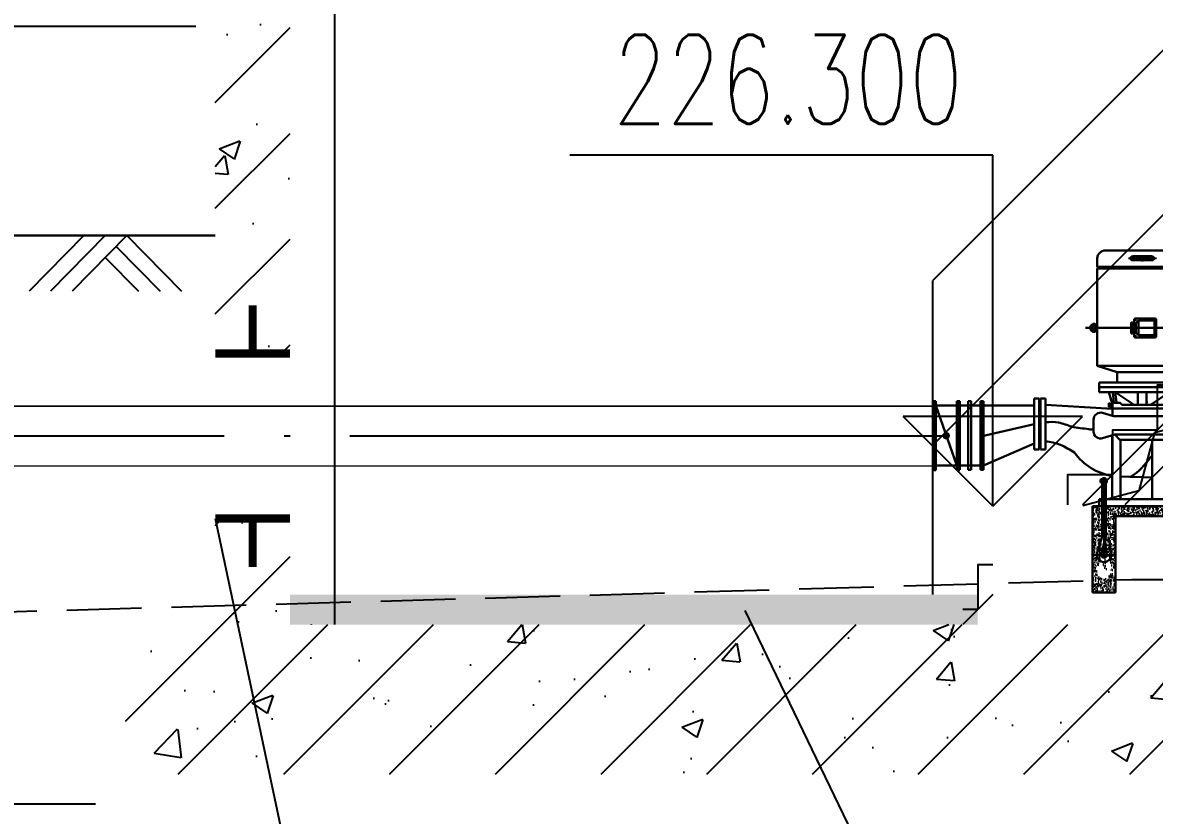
# Model space of a CAD drawing. Header units: millimetres. Extents: x -725 to 2274960, y -506 to 2980382.
# Drawn here: x 2054778 to 2058563, y 2604195 to 2606844 of the extents above; entities that cross this region are included whole.
import ezdxf

# ---------------------------------------------------------------- set-up
doc = ezdxf.new("R2010")
doc.units = ezdxf.units.MM
doc.header["$LTSCALE"] = 1000
for name, pattern in [('CENTER', [50.800000000000004, 31.75, -6.35, 6.35, -6.35]), ('CENTERX2', [4, 2.5, -0.5, 0.5, -0.5]), ('DASH', [0.35, 0.25, -0.1]), ('DOTE', [2.4200000000000004, 2, -0.2, 0.02, -0.2])]:
    doc.linetypes.add(name, pattern=pattern)
for name, color, linetype in [('0N', 7, 'Continuous'), ('4', 1, 'Continuous'), ('4N', 3, 'Continuous'), ('DIM_ELEV', 3, 'Continuous'), ('DIM_LEAD', 3, 'Continuous'), ('DMX', 7, 'Continuous'), ('DOTE', 1, 'DOTE'), ('TEXT_BG', 3, 'Continuous'), ('YHCENTER', 4, 'CENTER'), ('YHJ_剖面_梁板', 4, 'Continuous'), ('YHJ_平面_砖墙', 4, 'Continuous'), ('YHJ_看线', 144, 'Continuous'), ('YHSOLID', 7, 'Continuous'), ('中心线层', 6, 'CENTERX2'), ('附属构件', 6, 'Continuous')]:
    doc.layers.add(name, color=color, linetype=linetype)
doc.layers.add('管', color=1, linetype='Continuous', lineweight=30)
doc.styles.add('_TCH_DIM', font='SIMPLEX', dxfattribs={"bigfont": 'GBCBIG'})

# ---------------------------------------------------------------- blocks, each defined once
blk = doc.blocks.new('HGSDHGADGASDGASFGADG')
at = {"layer": '4', "color": 14}
for p, q in [((592480.7955423361, 10604.91037522475), (594680.795542336, 8404.910375224747)), ((592480.7955423361, 10463.4890189874), (594539.3741860988, 8404.910375224747)), ((594980.7955423357, 8104.910375224979), (595080.795542336, 8004.910375224747))]:
    blk.add_line(p, q, dxfattribs=at)
for points in [[(592480.7955423361, 10604.91037522475), (592630.7955423361, 10604.91037522475), (592630.7955423361, 10454.91037522475)], [(592480.7955423361, 10604.91037522475), (592532.5593513565, 10411.72520996697), (592725.7445166144, 10359.96140094646), (592777.5083256348, 10166.77623568868), (592970.6934908926, 10115.01242666817), (593022.457299913, 9921.827261410333), (593215.6424651709, 9870.063452389848), (593267.4062741913, 9676.878287132102), (593460.5914394491, 9625.114478111616), (593512.3552484696, 9431.929312853841), (593705.5404137274, 9380.165503833356), (593757.3042227479, 9186.980338575522), (593950.4893880057, 9135.216529555037), (594002.2531970262, 8942.03136429732), (594195.4383622839, 8890.267555276834), (594247.2021713045, 8697.08239001903), (594440.3873365622, 8645.318580998544), (594492.1511455828, 8452.133415740711), (594679.1212369081, 8402.034930761321)], [(592630.7955423361, 10454.91037522475), (592780.7955423361, 10454.91037522475), (592780.7955423361, 10304.91037522475)], [(592780.7955423361, 10304.91037522475), (592930.7955423361, 10304.91037522475), (592930.7955423361, 10154.91037522475)], [(592930.7955423361, 10154.91037522475), (593080.7955423361, 10154.91037522475), (593080.7955423361, 10004.91037522475)], [(593080.7955423361, 10004.91037522475), (593230.7955423361, 10004.91037522475), (593230.7955423361, 9854.910375224747)], [(593230.7955423361, 9854.910375224747), (593380.7955423361, 9854.910375224747), (593380.7955423361, 9704.910375224747)], [(593380.7955423361, 9704.910375224747), (593530.7955423361, 9704.910375224747), (593530.7955423361, 9554.910375224747)], [(593530.7955423361, 9554.910375224747), (593680.7955423361, 9554.910375224747), (593680.7955423361, 9404.910375224747)], [(593680.7955423361, 9404.910375224747), (593830.7955423361, 9404.910375224747), (593830.7955423361, 9254.910375224747)], [(593830.7955423361, 9254.910375224747), (593980.7955423361, 9254.910375224747), (593980.7955423361, 9104.910375224747)], [(593980.7955423361, 9104.910375224717), (594130.7955423361, 9104.910375224717), (594130.7955423361, 8954.910375224717)], [(594130.7955423361, 8954.910375224717), (594280.7955423361, 8954.910375224717), (594280.7955423361, 8804.910375224717)], [(594280.7955423361, 8804.910375224717), (594430.7955423361, 8804.910375224717), (594430.7955423361, 8654.910375224717)], [(594430.7955423361, 8654.910375224717), (594580.7955423361, 8654.910375224717), (594580.7955423361, 8504.910375224717)], [(594580.7955423361, 8504.910375224717), (594730.7955423361, 8504.910375224717), (594730.7955423361, 8404.910375224747)], [(594980.7955423357, 8204.910375224717), (595030.7955423361, 8204.910375224717), (595030.7955423361, 8054.910375224717)], [(595030.7955423361, 8054.910375224717), (595080.7955423357, 8054.910375224717)]]:
    blk.add_lwpolyline(points, dxfattribs=at)
blk = doc.blocks.new('M20-300')
at = {"color": 8}
for p, q in [((1063.048232936068, 758.3141022006166), (1063.048844080477, 477.0642410610453)), ((1063.048718968523, 713.6338207694353), (1063.048718968523, 674.1861181146814)), ((1083.054049975413, 758.3145145584713), (1083.054661400849, 477.1049126830767)), ((1062.978031956591, 477.3379660404171), (1086.980704577523, 384.5553928493755)), ((1082.983849204378, 477.3379660404171), (1108.954681016854, 391.8641373807332)), ((1045.46834117308, 459.4068354021292), (1035.710078957316, 385.8801699032192)), ((1045.46834117308, 459.4068354021292), (1068.404256018111, 456.3628421828616)), ((1068.404256018111, 456.3628421828616), (1058.645993802347, 382.8361766839516))]:
    blk.add_line(p, q, dxfattribs=at)
for radius, start, end in [(37.59767119622603, 172.4400377139944, 16.90116421631823), (14.46064276777924, 7.559962286005603, 209.6242468836864), (14.46064276777924, 172.4400377139944, 14.50432231198208)]:
    blk.add_arc((1072.980940580484, 380.9336809218512), radius, start, end, dxfattribs=at)
at = {"layer": '0N', "color": 8}
for p, q in [((1055.727355074428, 774.2800290201558), (1058.05225744698, 775.6223120308132)), ((1055.727355074428, 759.0486807009438), (1055.727355074428, 774.2800290201558)), ((1088.05099773797, 775.6223120308132), (1058.05225744698, 775.6223120308132)), ((1063.052047495497, 779.5817230388056), (1064.405324001971, 780.9349995452794)), ((1063.052047495497, 775.6223120308132), (1063.052047495497, 779.5817230388056)), ((1083.051207689452, 779.5817230388056), (1063.052047495497, 779.5817230388056)), ((1064.38949133351, 759.0486807009438), (1064.38949133351, 774.2800290201558)), ((1081.697931182978, 780.9349995452794), (1064.405324001971, 780.9349995452794)), ((1081.697931182978, 780.9349995452794), (1083.051207689452, 779.5817230388056)), ((1081.713763851556, 759.0486807009438), (1081.713763851556, 774.2800290201558)), ((1083.051207689452, 775.6223120308132), (1083.051207689452, 779.5817230388056)), ((1090.375900110521, 774.2800290201558), (1088.05099773797, 775.622312030755)), ((1090.375900110521, 759.0486807008856), (1090.375900110521, 774.2800290200976)), ((1055.727355074428, 759.0486807009438), (1058.05225744698, 757.7063976903446)), ((1090.375900110521, 759.0486807009438), (1088.05099773797, 757.7063976903446))]:
    blk.add_line(p, q, dxfattribs=at)
for centre, radius, start, end in [((1060.05842320394, 767.9637651147204), 7.658546916060786, 55.56153059701569, 115.5615305952442), ((1073.051627592475, 747.0015488825156), 28.62076314829334, 72.38303115874483, 107.6169688412552), ((1086.044831981009, 767.9637651147204), 7.658546916060793, 55.56153059701569, 124.4384694029843), ((1060.05842320394, 765.3649446063791), 7.658546916060793, 244.4384694047558, 304.4384694029843), ((1073.051627592475, 786.3271608386422), 28.62076314829328, 252.3830311587449, 287.6169688412552), ((1086.044831981009, 765.3649446063791), 7.658546916060793, 235.5615305970157, 304.4384694029843)]:
    blk.add_arc(centre, radius, start, end, dxfattribs=at)
at = {"layer": '4N', "color": 8}
for p, q in [((1064.405324001971, 775.6223120308132), (1064.405324001971, 780.9349995452794)), ((1081.697931182978, 775.6223120308132), (1081.697931182978, 780.9349995452794))]:
    blk.add_line(p, q, dxfattribs=at)
at = {"layer": '中心线层', "color": 8, "ltscale": 8}
for p, q in [((1073.051627592475, 786.3089956838521), (1073.051627592475, 362.1753499629558)), ((1119.81867547892, 380.9336809218512), (1026.284579706029, 380.9336809218512))]:
    blk.add_line(p, q, dxfattribs=at)
blk = doc.blocks.new('ZXP')
at = {"layer": 'YHCENTER', "color": 8}
blk.add_line((0, 43.61983347658577), (0, -43.26721279142464), dxfattribs=at)
at = {"layer": 'YHCENTER', "color": 8, "linetype": 'CENTER'}
blk.add_line((-9.417321059676794, 0), (9.52616285018496, 0), dxfattribs=at)
at = {"layer": 'YHSOLID', "color": 8}
for p, q in [((-7, 30), (-7, -30)), ((-1.299999999999955, 6), (-4.5, 2.799999999999955)), ((-4.5, 2.799999999999955), (-4.5, -30)), ((0, 30), (-3.483339501604632, 17)), ((-1.300000000000182, 17), (-3.483339501604632, 17)), ((-1.299999999999955, 17), (-1.299999999999955, 6)), ((0, 30), (3.483339501604632, 17)), ((1.299999999999955, 17), (1.299999999999955, 6)), ((1.300000000000182, 17), (3.483339501604632, 17)), ((1.299999999999955, 6), (4.5, 2.799999999999955)), ((4.5, 2.799999999999955), (4.5, -30)), ((7, 30), (7, -30)), ((-4.5, -30), (0, -25.5)), ((4.5, -30), (0, -25.5))]:
    blk.add_line(p, q, dxfattribs=at)
for centre, start, end in [((0, 30), 0, 180), ((0, -30), 180, 0)]:
    blk.add_arc(centre, 7, start, end, dxfattribs=at)
blk = doc.blocks.new('456as4d56asd')
at = {"layer": '管'}
h = blk.add_hatch(dxfattribs=at)
h.set_pattern_fill('AR-CONC', color=8, scale=0.106804986135694, style=0)
h.set_pattern_definition([(49.99999999999996, (528811.8442414466, 14458.71786301024), (19.45823104625421, -1.702373809998183), [2.03463498588497, -22.38098484473466]), (355, (528811.8442414466, 14458.71786301024), (-3.764173136668271, 20.40582370688456), [1.627707988707977, -17.9048502680565]), (100.4514446999999, (528813.4657554936, 14458.57599891355), (15.69405785824677, 18.70344906509588), [1.729173665420755, -19.02092610540526]), (46.18419999999997, (528811.8442414466, 14464.14355630591), (28.95259320416116, -4.490330251967218), [3.051952478827443, -33.57147726710188]), (96.63555760999981, (528814.2569554029, 14463.76936503698), (25.35594524592722, 26.42634380726812), [2.593761559772707, -28.53141492587897]), (351.1841511700001, (528811.8442414466, 14464.14355630591), (25.35594524736631, 26.42634380596628), [2.441558465973771, -26.85715318140092]), (20.99999999999998, (528814.5570880944, 14462.78713298205), (16.19317295747138, -10.92243307453588), [2.03463498588497, -22.38098484473467]), (326.0000000000001, (528814.5570880944, 14462.78713298205), (6.600764780828213, 19.67219316805596), [1.627707988707976, -17.90478787578773]), (71.45144499999996, (528815.9065191735, 14461.8769302204), (22.79393770219274, 8.749760195056766), [1.729173665420762, -19.02089331627458]), (37.49999999999997, (528811.8442414466, 14458.71786301024), (0.3298782273581184, 9.030899754550173), [0, -17.68776014396, 0, -18.1760725405724, 0, -17.9726090419839]), (7.499999999999995, (528811.8442414466, 14458.71786301024), (7.136673128004957, 10.6997849045151), [0, -10.36307419477411, 0, -17.28083314678301, 0, -6.84993778581273]), (327.5, (528805.7945934217, 14458.71786301024), (14.4817516369282, -0.6118584227124269), [0, -6.782116619616567, 0, -21.16020385320369, 0, -28.07796280521259]), (317.5, (528803.081746774, 14458.71786301024), (15.82093516422536, 2.715676022294479), [0, -8.816751605501533, 0, -14.05254563584552, 0, -19.9394228616727])])
edge = h.paths.add_edge_path()
edge.add_line((534142.8549045548, 13722.50902023131), (534041.1780165284, 13722.50902023131))
edge.add_line((534041.1780165285, 13722.50902023131), (534041.1780165285, 13694.75738418598))
edge.add_line((534041.1780165285, 13694.75738418591), (534116.1368941611, 13694.75738418591))
edge.add_line((534116.1368941611, 13694.75738418591), (534116.1368941611, 13482.21566816668))
edge.add_line((534116.1368941611, 13482.2156681667), (534180.2198858425, 13482.2156681667))
edge.add_line((534180.2198858425, 13482.2156681667), (534180.2198858425, 13681.85773544245))
edge.add_line((534180.2198858425, 13681.85773544246), (534153.5385655756, 13692.88641930063))
edge.add_line((534153.5385655756, 13692.88641930063), (534153.5387552136, 13592.41975408712))
edge.add_line((534153.5387552136, 13592.41975408711), (534167.3700113937, 13546.89905496532))
edge.add_arc((534148.1591371507, 13541.06191871257), 20.07809375427335, -187.5599622859636, 16.901164217245082, ccw=False)
edge.add_line((534128.2555678561, 13543.70346714789), (534133.4667231594, 13582.96853959401))
edge.add_line((534133.4667231594, 13582.96853959403), (534145.7150734946, 13581.34297132611))
edge.add_line((534145.7150734947, 13581.34297132614), (534142.855150006, 13592.39803442703))
edge.add_line((534142.855150006, 13592.39803442702), (534142.8549045549, 13722.50902023132))
edge = h.paths.add_edge_path(flags=16)
edge.add_arc((534168.3462899043, 13657.58708990028), 0.0667531163257081, 0, 360)
edge = h.paths.add_edge_path(flags=17)
edge.add_line((534148.1968857775, 13571.74950090656), (534148.1968857775, 13548.78417020156))
edge.add_arc((534148.1591371507, 13541.06191871257), 7.722343751603876, 14.504322312418026, 89.71992368209021, ccw=False)
edge.add_line((534155.6353601489, 13542.99600317358), (534148.1968857775, 13571.74950090656))
edge = h.paths.add_edge_path(flags=17)
edge.add_line((534148.1968857775, 13571.74950090656), (534145.7150734947, 13581.34297132615))
edge.add_line((534145.7150734947, 13581.34297132614), (534140.5039181914, 13542.07789888002))
edge.add_arc((534148.1591371507, 13541.06191871257), 7.722343751604325, 89.7199236817886, 172.4400377139397, ccw=False)
edge.add_line((534148.1968857775, 13548.78417020157), (534148.1968857775, 13571.74950090657))
edge = h.paths.add_edge_path(flags=17)
edge.add_line((533934.586913506, 13571.74950090656), (533934.586913506, 13548.78417020156))
edge.add_arc((533934.5491648794, 13541.06191871257), 7.722343751603876, 14.504322312418026, 89.71992368209021, ccw=False)
edge.add_line((533942.0253878774, 13542.99600317358), (533934.586913506, 13571.74950090656))
edge = h.paths.add_edge_path(flags=17)
edge.add_line((533934.586913506, 13571.74950090656), (533932.1051012232, 13581.34297132615))
edge.add_line((533932.1051012233, 13581.34297132614), (533926.89394592, 13542.07789888002))
edge.add_arc((533934.5491648794, 13541.06191871257), 7.722343751604325, 89.7199236817886, 172.4400377139397, ccw=False)
edge.add_line((533934.586913506, 13548.78417020157), (533934.586913506, 13571.74950090657))
edge = h.paths.add_edge_path()
edge.add_line((533902.5454176655, 13722.50902023131), (533902.5454176655, 13482.19664086509))
edge.add_line((533902.5454176655, 13482.19664086506), (533966.6284093469, 13482.19664086506))
edge.add_line((533966.6284093468, 13482.19664086506), (533966.6284093468, 13694.75738418595))
edge.add_line((533966.6284093469, 13694.75738418591), (534041.1780165285, 13694.75738418591))
edge.add_line((534041.1780165285, 13694.75738418591), (534041.1780165285, 13722.50902023125))
edge.add_line((534041.1780165285, 13722.50902023131), (533939.9285373895, 13722.50902023131))
edge.add_line((533939.9285373895, 13722.50902023131), (533939.9287829422, 13592.41975408711))
edge.add_line((533939.9287829422, 13592.41975408711), (533953.7600391223, 13546.89905496529))
edge.add_arc((533934.5491648794, 13541.06191871251), 20.07809375424029, -187.55996228607887, 16.90116421733461, ccw=False)
edge.add_line((533914.6455955848, 13543.70346714789), (533919.856750888, 13582.96853959401))
edge.add_line((533919.856750888, 13582.96853959403), (533932.1051012232, 13581.34297132611))
edge.add_line((533932.1051012233, 13581.34297132614), (533929.2451777346, 13592.39803442703))
edge.add_line((533929.2451777345, 13592.39803442702), (533929.2449322834, 13722.50902023132))
edge.add_line((533929.2449322834, 13722.50902023131), (533902.5454176654, 13722.50902023131))
h.paths.add_polyline_path([(534180.2198858425, 13681.85773544246), (534180.2198858425, 13722.50902023131), (534153.5385096609, 13722.50902023131), (534153.5385655756, 13692.88641930063)], flags=17)
at = {"layer": '管', "color": 8}
for p, q in [((534144.2705036432, 14435.1615894078), (533938.0855312631, 14435.16159009648)), ((533915.6821584502, 14412.82497039984), (533915.6821584502, 14389.43093419936)), ((533915.6821584502, 14384.96361026002), (533920.1494823896, 14389.43093419936)), ((533915.6821584502, 14384.83010402738), (533915.6821584057, 14113.11348354956)), ((533915.7489115666, 14389.43093419936), (534166.6071224255, 14389.43093336144)), ((533915.7489115666, 14384.96361026002), (534166.6071215576, 14384.96361026002)), ((534166.6738755119, 14384.96360942203), (534162.2065516023, 14389.4309333913)), ((534166.6738754673, 14384.83010402738), (534166.6738737412, 14113.11348271163)), ((534166.673875698, 14412.82496956183), (534166.6738755417, 14389.43093336144)), ((533912.1432025016, 14219.28833807283), (533914.5078830898, 14226.34272690906)), ((533914.5078830898, 14226.34272690906), (533914.5078830898, 14219.19054786203)), ((533915.6821584231, 14212.28619310883), (533915.6821584231, 14226.29048303689)), ((534008.3700071694, 14241.9766461752), (534004.3672849198, 14241.9766461752)), ((534006.3686460445, 14243.97800730003), (534006.3686460445, 14239.9752850504)), ((534007.4012621997, 14219.28833807283), (534007.4012621997, 14239.97879297272)), ((534007.468015316, 14239.97879297272), (534052.1830673665, 14239.97879297272)), ((534052.1830673665, 14239.97879297272), (534059.3307856694, 14232.83107466981)), ((534052.1830673665, 14239.97879297272), (534052.1830673665, 14219.28833807283)), ((534061.9135336096, 14241.9766461752), (534057.91081136, 14241.9766461752)), ((534059.3307856694, 14232.83107466981), (534059.3307856694, 14219.28833807283)), ((534059.9121724848, 14243.97800730003), (534059.9121724848, 14239.9752850504)), ((534068.2554157332, 14226.18556198553), (534072.013586229, 14226.18556198553)), ((534170.2128302164, 14219.28833807283), (534167.8481496281, 14226.34272690906)), ((534167.8481496281, 14226.34272690906), (534167.8481496281, 14219.19054786203)), ((533883.1863676978, 14219.28833807283), (534143.1211915242, 14219.28833807283)), ((533912.1432025016, 14219.28833807283), (533914.5078830898, 14212.23394923663)), ((533914.5078830898, 14212.23394923663), (533914.5078830898, 14219.38612828369)), ((534199.1696650202, 14219.28833807283), (533939.2348411938, 14219.28833807283)), ((534008.3700071694, 14196.60002997046), (534004.3672849198, 14196.60002997046)), ((534006.3686460445, 14194.59866884566), (534006.3686460445, 14198.60139109532)), ((534007.4012621997, 14219.28833807283), (534007.4012621997, 14198.59788317306)), ((534007.468015316, 14198.59788317306), (534052.1830673665, 14198.59788317306)), ((534052.1830673665, 14198.59788317306), (534052.1830673665, 14219.28833807283)), ((534052.1830673665, 14198.59788317306), (534059.3307856694, 14205.74560147597)), ((534061.9135336096, 14196.60002997046), (534057.91081136, 14196.60002997046)), ((534059.3307856694, 14205.74560147597), (534059.3307856694, 14219.28833807283)), ((534059.9121724848, 14194.59866884566), (534059.9121724848, 14198.60139109532)), ((534068.2554157332, 14211.48898858565), (534072.013586229, 14211.48898858565)), ((534167.8481496281, 14212.23394923663), (534167.8481496281, 14219.38612828369)), ((534170.2128302164, 14219.28833807283), (534167.8481496281, 14212.23394923663)), ((533915.6821584057, 14113.11347039888), (533971.3608693546, 14095.75105103455)), ((533915.748911522, 14113.11348354956), (534166.6071206249, 14113.11348331545)), ((534166.6738737412, 14113.11348331545), (534110.9951648756, 14095.7510613768)), ((534161.3336252306, 14067.48542637637), (533921.0224064253, 14067.48542637637)), ((533921.0224064253, 14052.53272831734), (533921.0224064253, 14067.48542637637)), ((533971.3608693546, 14095.7510613768), (533971.3608693546, 14067.48542532435)), ((533971.427622471, 14095.7510613768), (534110.9284117592, 14095.7510613768)), ((534110.9951648756, 14095.7510613768), (534110.9951648756, 14067.48542532435)), ((534161.3336252306, 14052.53272831734), (534161.3336252306, 14067.48542637637)), ((533921.0224064253, 14054.13480310937), (534161.3336252306, 14054.13480310937)), ((533921.0224064253, 14039.98314244638), (533921.0224064253, 14052.53272831734)), ((534161.3336252306, 14039.98314244638), (533921.0224064253, 14039.98314244638)), ((533958.4952044378, 14004.73749702162), (533947.652358633, 14039.98314244638)), ((533965.2250533663, 14006.59947208065), (533959.9570811281, 14038.64097682154)), ((533972.8450898436, 14005.90591160191), (533967.2955838093, 14039.98314244638)), ((534016.9385466559, 14005.60199685438), (533967.4877947136, 14038.80285444949)), ((534029.376338046, 14039.98314244638), (534029.376338046, 14004.73748812138)), ((534053.4074599266, 14039.98314244638), (534053.4074599266, 14004.73748812138)), ((534063.9207266599, 14004.73748812138), (534116.4836188117, 14039.98314244638)), ((534112.8463494848, 14011.99929956574), (534116.6279498741, 14039.98314244638)), ((534120.448639902, 14012.42839253647), (534123.8404198671, 14038.59561413969)), ((534125.5751336897, 14009.02679787209), (534134.5610843704, 14039.98314244638)), ((534161.3336252306, 14039.98314244638), (534161.3336252306, 14052.53272831734)), ((533739.45177682, 13876.27856629295), (533739.45177682, 14017.84704272362)), ((533739.45177682, 14017.84704272362), (533753.8704499484, 14017.84704272362)), ((533753.8704499484, 13876.27856629295), (533753.8704499484, 14017.84704272362)), ((533757.0745995326, 13876.27856629295), (533757.0745995326, 14017.84704272362)), ((533776.8335219678, 14017.84704272362), (533757.0745995326, 14017.84704272362)), ((533771.493272661, 13876.27856629295), (533771.493272661, 14017.84704272362)), ((533776.8335219678, 13995.14967477031), (533776.8335219678, 14017.84704272362)), ((533776.8335219678, 14006.88382502913), (533946.9421054751, 13996.61862153205)), ((533947.1183337024, 14004.73749702162), (533960.0972792299, 14004.73749702162)), ((533947.1183337024, 13995.12504826943), (533947.1183337024, 14004.73749702162)), ((533949.0656364611, 14004.73748812138), (534099.1228764127, 14004.73748812138)), ((533958.4952044378, 14004.73749702162), (533960.5993022129, 14004.73749702162)), ((534018.267465113, 14004.73748812138), (534016.9385466559, 14005.60199685438)), ((534124.3300433399, 14010.61177125905), (534106.2577630444, 14010.61177125905)), ((534124.3300433399, 14010.61177125905), (534123.0197664076, 14010.61177125905)), ((534310.8584526462, 14004.89132462695), (534123.9497269087, 13994.05699840808)), ((534124.3300433399, 13995.12504826943), (534124.3300433399, 14010.61177125905)), ((534124.3300433399, 14009.02679787209), (534129.0014829003, 14009.02679787209)), ((534124.3300433399, 14008.20865907101), (534124.3300433399, 14006.87359674432)), ((534124.3300433399, 13999.38014630973), (534124.3300433399, 14007.95874801074)), ((534124.3300433399, 14005.68705102298), (534129.0014829003, 14005.68705102298)), ((534129.0014829003, 14009.02679787209), (534129.0014829003, 14003.07460121039)), ((534129.0014829003, 14007.27723922773), (534130.4473710738, 14007.27723922773)), ((534129.0014829003, 13998.31209644838), (534129.0014829003, 14004.2642931102)), ((534130.4473710738, 14007.27723922773), (534130.4473710738, 14003.66944716024)), ((534130.4473710738, 14004.81034499567), (534132.3313579056, 14004.81034499567)), ((534130.4473710738, 14000.06165509275), (534130.4473710738, 14003.66944716024)), ((534132.3313579056, 14009.1964798297), (534132.3313579056, 14003.66944716024)), ((534132.3313579056, 14009.1964798297), (534134.859863911, 14009.1964798297)), ((534132.3313579056, 14008.40333950185), (534134.859863911, 14008.40333950185)), ((534132.3313579056, 14007.61019917394), (534134.859863911, 14007.61019917394)), ((534132.3313579056, 14006.81705884612), (534134.859863911, 14006.81705884612)), ((534132.3313579056, 14006.13351595923), (534134.859863911, 14006.13351595923)), ((534132.3313579056, 14005.34037563138), (534134.859863911, 14005.34037563138)), ((534132.3313579056, 14004.54723530347), (534134.859863911, 14004.54723530347)), ((534132.3313579056, 13998.14241449081), (534132.3313579056, 14003.66944716024)), ((534134.859863911, 13998.14241449081), (534134.859863911, 14009.1964798297)), ((534310.8584526462, 13880.46988320231), (534310.8584526462, 14022.12924441919)), ((534310.8584526462, 14022.12924441919), (534325.2771257746, 14022.12924441919)), ((534325.2771257746, 13880.46988320231), (534325.2771257746, 14022.12924441919)), ((534328.4812753587, 13880.46988320231), (534328.4812753585, 14022.12924441919)), ((534342.8999484868, 14022.12924441919), (534328.4812753587, 14022.12924441919)), ((534342.8999484868, 13880.46988320231), (534342.8999484868, 14022.12924441919)), ((533753.8704499484, 13991.60725766356), (533755.4725247405, 13990.00518287145)), ((533757.0745995326, 13991.60725766356), (533755.4725247405, 13990.00518287145)), ((533755.4725247405, 13910.00518287145), (533755.4725247405, 13990.00518287145)), ((533755.4725247405, 13910.00518287145), (533755.4725247405, 13990.00518287145)), ((533947.1183337024, 13969.59137195448), (533947.1183337024, 13995.12504826943)), ((533956.5394611051, 13973.32088827333), (534121.7284193521, 13973.32088827333)), ((533961.7441856819, 13995.12504826943), (533966.5886005857, 13995.12504826943)), ((533961.7441856819, 13995.12504826943), (533966.3432312068, 13995.12504826943)), ((534121.7284193521, 13973.32088827333), (534151.838961601, 13982.32955016475)), ((534124.1259551358, 13977.62413132281), (534124.1259551358, 13995.12504826943)), ((534124.3300433399, 14001.65184329753), (534129.0014829003, 14001.65184329753)), ((534124.3300433399, 14000.46529757621), (534124.3300433399, 13999.1302352495)), ((534124.3300433399, 13998.31209644838), (534129.0014829003, 13998.31209644838)), ((534129.0014829003, 14000.06165509275), (534130.4473710738, 14000.06165509275)), ((534130.4473710738, 14002.52854932484), (534132.3313579056, 14002.52854932484)), ((534132.3313579056, 14002.79165901698), (534134.859863911, 14002.79165901698)), ((534132.3313579056, 14001.99851868913), (534134.859863911, 14001.99851868913)), ((534132.3313579056, 14001.20537836128), (534134.859863911, 14001.20537836128)), ((534132.3313579056, 14000.52183547438), (534134.859863911, 14000.52183547438)), ((534132.3313579056, 13999.72869514651), (534134.859863911, 13999.72869514651)), ((534132.3313579056, 13998.93555481866), (534134.859863911, 13998.93555481866)), ((534132.3313579056, 13998.14241449081), (534134.859863911, 13998.14241449081)), ((534325.2771257746, 14002.90434691479), (534326.8792005666, 14001.30227212273)), ((534328.4812753587, 14002.90434691479), (534326.8792005666, 14001.30227212273)), ((534326.8792005666, 13901.29685549883), (534326.8792005666, 14001.30227212273)), ((534326.8792005666, 13901.29685549883), (534326.8792005666, 14001.30227212273)), ((533944.8992639917, 13929.42098770966), (533945.0217019003, 13965.43180194095)), ((534177.2614357383, 13930.72590824147), (534177.2614357383, 13963.39970077519)), ((533753.8704499484, 13908.40310807939), (533755.4725247405, 13910.00518287145)), ((533757.0745995326, 13908.40310807939), (533755.4725247405, 13910.00518287145)), ((533957.5686930926, 13921.85847910319), (534118.2063384929, 13921.85847910319)), ((533977.4738109148, 13909.26063386223), (533958.8099505513, 13921.38140236586)), ((534103.8866964469, 13907.05054660054), (534118.2063384929, 13921.85847910319)), ((534118.2063384929, 13921.85847910319), (534151.838961601, 13911.79605885191)), ((534125.2199328251, 13742.28802523273), (534125.2199325315, 13919.76010781465)), ((533753.8704499484, 13876.27856629295), (533753.8704499484, 13895.50346379739)), ((533757.0745995326, 13876.27856629295), (533757.0745995326, 13895.50346379739)), ((533976.2337586771, 13863.97985716601), (533771.493272661, 13888.66802988344)), ((533978.8971018193, 13742.28802523273), (533978.8971015257, 13907.05054660054)), ((533978.8971015257, 13907.05054660054), (534103.8866964469, 13907.05054660054)), ((534014.142747244, 13742.28802523273), (534014.1427469504, 13907.05054660054)), ((534101.7228358752, 13742.28802523273), (534101.7228355816, 13907.05054660054)), ((534310.8584526462, 13880.46988320231), (534325.2771257746, 13880.46988320231)), ((534325.2771257746, 13899.69478070672), (534326.8792005666, 13901.29685549883)), ((534328.4812753587, 13899.69478070672), (534326.8792005666, 13901.29685549883)), ((534342.8999484868, 13880.46988320231), (534328.4812753587, 13880.46988320231)), ((533739.45177682, 13876.27856629295), (533753.8704499484, 13876.27856629295)), ((533771.493272661, 13876.27856629295), (533757.0745995326, 13876.27856629295)), ((534015.6760040951, 13802.22059266979), (534063.8250356666, 13804.29076971381)), ((534063.8250356666, 13804.29076971381), (534075.82416229, 13804.29076971381)), ((534074.0014733146, 13804.20402623276), (534101.7228358752, 13805.52331192655)), ((533923.9015526073, 13722.53016028134), (533902.5454176655, 13722.53016028134)), ((533902.5454176655, 13722.53016028134), (533902.5454176655, 13482.21672343137)), ((533921.2362902393, 13722.52910279768), (533921.2362902393, 13742.28802523273)), ((534161.5475090444, 13742.28802523273), (533921.2362902393, 13742.28802523273)), ((534161.5475086824, 13742.28802523273), (533921.2362898772, 13742.28802523273)), ((533921.2362898772, 13722.52910279768), (533921.2362898772, 13742.28802523273)), ((534161.5475090444, 13722.52910279768), (533921.2362902393, 13722.52910279768)), ((534161.5475086824, 13722.52910279768), (533921.2362898772, 13722.52910279768)), ((534137.5115248787, 13722.50902023126), (533923.9015526073, 13722.53016028134)), ((534137.5115248787, 13722.50902023126), (534180.2198858425, 13722.50902023126)), ((534161.5475090444, 13722.52910279768), (534161.5475090444, 13742.28802523273)), ((534161.5475086824, 13722.52910279768), (534161.5475086824, 13742.28802523273)), ((534180.2198858425, 13482.23575073312), (534180.2198858424, 13722.50902023126)), ((533966.6284093468, 13482.21672343137), (533966.6376572347, 13694.75738418582)), ((533966.6376572347, 13694.75738418582), (534116.146142049, 13694.75738418582)), ((534116.146142049, 13694.75738418582), (534116.1368941611, 13482.23575073312)), ((534148.1728762243, 13714.53881362281), (534148.1783900019, 13714.53881362281)), ((533902.5454176655, 13482.21672343137), (533966.6284093468, 13482.21672343137)), ((534116.1368941611, 13482.23575073312), (534180.2198858425, 13482.23575073312))]:
    blk.add_line(p, q, dxfattribs=at)
at = {"layer": '管', "color": 8, "ltscale": 0.2}
for p, q in [((533906.0990426203, 14205.75964398842), (533906.0990426203, 14233.16181498885)), ((534176.2569900976, 14205.75964398842), (534176.2569900976, 14233.16181498885))]:
    blk.add_line(p, q, dxfattribs=at)
at = {"layer": '管', "color": 8, "linetype": 'DASH', "ltscale": 300}
for p, q in [((533753.8704499484, 14011.91996999158), (533753.8704499484, 13881.26556999161)), ((533757.0745995326, 14011.91996999158), (533757.0745995326, 13881.26556999161))]:
    blk.add_line(p, q, dxfattribs=at)
at = {"layer": '管', "color": 8, "ltscale": 0.5}
blk.add_line((534124.3300433399, 13995.12504826943), (533947.1183337024, 13995.12504826943), dxfattribs=at)
at = {"layer": '管', "color": 8, "ltscale": 8}
for p, q in [((533934.586913506, 13722.52910279768), (533934.586913506, 13742.28802523273)), ((534148.1968857775, 13722.52910279768), (534148.1968857775, 13742.28802523273))]:
    blk.add_line(p, q, dxfattribs=at)
at = {"layer": '管', "color": 8}
blk.add_lwpolyline([(534063.9155377739, 14196.17009813359), (534063.9155377739, 14241.76509920368, 0.414213562373095), (534060.3416786224, 14245.33895835516), (534006.435399161, 14245.33895835516, 0.414213562373095), (534002.8615400095, 14241.76509920368), (534002.8615400095, 14196.17009813359, 0.414213562373095), (534006.435399161, 14192.59623898211), (534060.3416786224, 14192.59623898211, 0.414213562373095)], format="xyb", close=True, dxfattribs=at)
for points in [[(534068.2554157332, 14208.24602121423), (534068.2554157332, 14229.68917612301), (534063.9155377739, 14229.68917612301), (534063.9155377739, 14208.24602121423)], [(534072.013586229, 14203.73189952422), (534072.013586229, 14234.2032978131), (534068.2554157332, 14234.2032978131), (534068.2554157332, 14203.73189952422)]]:
    blk.add_lwpolyline(points, close=True, dxfattribs=at)
for centre in [(533906.0990426203, 14219.28833807283), (534176.2569900976, 14219.28833807283)]:
    blk.add_circle(centre, 6.04415988122867, dxfattribs=at)
for centre, radius, start, end in [((533938.018778147, 14412.82497039984), 22.33661969664754, 90, 180), ((534144.3372560013, 14412.8249697111), 22.33661969664754, 359.9999996158019, 89.99999961580185), ((533906.0990426203, 14219.28833807283), 10.63350112769722, 45.98812206884446, 314.0118779311555), ((533915.2013430989, 14228.71013653334), 2.466962994982062, 225.9881220688444, 281.2389822474344), ((534167.1546896191, 14228.71013653334), 2.466962994982062, 258.7610177525656, 314.0118779311555), ((534176.2569900976, 14219.28833807283), 10.63350112769722, 225.9881220688444, 134.0118779311555), ((533915.2013430989, 14209.86653961244), 2.466962994982062, 78.76101775256565, 134.0118779311555), ((534167.1546896191, 14209.86653961244), 2.466962994982062, 45.98812206884446, 101.2389822474344), ((533958.3762298182, 14038.38106765435), 1.60207479203541, 9.336522931206055, 90), ((534125.428063859, 14038.38106765435), 1.60207479203541, 90, 172.3039482796449), ((533963.6442020563, 14006.3395629134), 1.60207479203541, 270, 9.336522931206055), ((533974.4327338354, 14006.12045808727), 1.60207479203541, 187.6960517203551, 239.6819800917434), ((534098.0058555817, 14005.885925365), 1.60207479203541, 314.2054973287608, 344.9651122805038), ((534106.2577630444, 14003.66944716024), 6.94232409882011, 90, 164.9651122805037), ((534111.2587054928, 14012.21384605108), 1.60207479203541, 270, 352.3039482776619), ((534122.8810972347, 14013.14332049154), 2.535344287443255, 196.3786854991614, 273.1353236839611), ((533780.0376715518, 13995.14967477025), 3.20414958407082, 179.999999997999, 266.4218305772341), ((533954.1147811089, 13964.49823896977), 9.149765779322404, 74.6330987347816, 174.6142246643518), ((534126.7960797893, 13977.62413132281), 2.67012465339235, 180, 286.6564628575767), ((534157.5025133032, 13963.39970077519), 19.75892243510339, 0, 106.6564628575767), ((533924.2876991411, 13933.09415243173), 20.93630207735856, 349.8954579411715, 59.7215743186392), ((533939.7959315134, 13966.53161398033), 5.340249306785782, 206.6035554400806, 348.1150181224144), ((533953.9055084821, 13930.56350215778), 9.07842382153399, 187.2298118287359, 284.9050817395362), ((533957.0648136262, 13918.69419718775), 3.20414958407082, 56.99931797201034, 104.9050817395362), ((533975.7286739897, 13906.57342868409), 3.20414958407082, 358.5233757900699, 56.99931797201034), ((534157.5025133032, 13930.72590824147), 19.75892243510339, 253.3435371424233, 0), ((534185.0544996737, 13948.18665748826), 11.81254967877332, 228.7209058606757, 294.5809367519878), ((533975.6929522352, 13860.85696814454), 3.20414958407082, 0, 77.06866699969785), ((534017.346896828, 13856.78795948278), 3.20414958407082, 56.1606514859543, 180), ((534162.28060537, 13946.75547366336), 167.6726582399853, 211.3788124749111, 238.2309325001983), ((534097.6913665948, 13969.08708064759), 164.6992686095382, 279.6218317905908, 323.7250242031492), ((534015.744822036, 13800.6199966151), 1.60207479203541, 92.4619269830354, 180)]:
    blk.add_arc(centre, radius, start, end, dxfattribs=at)
for points, knots in [([(533934.8448451324, 13964.14017251745), (533934.6383630848, 13964.55244373722), (533934.4254218478, 13964.96038989461), (533933.6113208879, 13966.46212492735), (533932.9652327942, 13967.54214567426), (533931.5377967062, 13969.71560790334), (533930.8160828571, 13970.72373180548), (533929.1977920912, 13972.81393887743), (533928.2929538899, 13973.88961287757), (533926.6960870763, 13975.67370448439), (533925.7321086519, 13976.68851285026), (533923.740103198, 13978.64173914117), (533922.2959061074, 13978.94408162759), (533921.2719940392, 13979.57352548887), (533928.9878617948, 13973.0422396893), (533926.2073331075, 13975.62028410481), (533925.2256295661, 13976.4739433869), (533924.1041324327, 13977.40717988857), (533923.2896228982, 13978.15404165268), (533922.278653999, 13979.02318242128), (533921.1393224753, 13979.61000759332), (533919.6048937702, 13980.76012091318), (533918.536020284, 13981.03383308803), (533917.0741833489, 13980.45224911073), (533914.9628920439, 13981.67372776713), (533912.8519233689, 13981.89565655761), (533909.2596023991, 13983.89432113504), (533902.7406963669, 13984.67150705607), (533892.6294693646, 13987.11424679161), (533875.067090044, 13987.39864317587), (533863.5153741314, 13988.64009060914), (533849.6303531574, 13989.46733192535), (533839.7927366178, 13990.82251278893), (533828.3688778505, 13991.74159830861), (533826.7988231799, 13991.85365820234), (533779.8376997709, 13991.951771419)], [3.293651138620256, 3.293651138620256, 3.293651138620256, 3.293651138620256, 3.306114604092411, 3.306114604092411, 3.339773616619416, 3.339773616619416, 3.373432629146421, 3.373432629146421, 3.407091641673426, 3.407091641673426, 3.440750654200431, 3.440750654200431, 3.474409666727436, 3.474409666727436, 3.491239172990938, 3.491239172990938, 3.50806867925444, 3.50806867925444, 3.524898185517943, 3.524898185517943, 3.541727691781445, 3.541727691781445, 3.57538670430845, 3.57538670430845, 3.609045716835455, 3.609045716835455, 3.676363741889465, 3.676363741889465, 3.945635842105504, 3.945635842105504, 4.214907942321544, 4.214907942321544, 4.484180042537583, 4.484180042537583, 4.527071250892251, 4.527071250892251, 4.527071250892251, 4.527071250892251]), ([(533771.493272661, 13902.0816247765), (533823.2461889734, 13902.24207276088), (533826.5912953387, 13902.48751471037), (533839.7603142187, 13903.70830334464), (533849.5701286512, 13905.17795629147), (533868.3403227837, 13909.2020594409), (533877.296017899, 13911.75567658184), (533893.6547877335, 13917.75414034369), (533901.0585687715, 13921.19706054553), (533909.0928287292, 13925.88430673024), (533910.7233498107, 13926.89586226162), (533912.8252243262, 13928.27391276587), (533913.6251643444, 13928.8139773031), (533914.9865385889, 13929.76115905348), (533915.5520314374, 13930.16242948093), (533917.2357968665, 13931.4067965573), (533917.5650276511, 13931.65726088895), (533918.7997432898, 13932.62765775595), (533919.3379394894, 13933.0580958089), (533920.431217398, 13933.96061587337), (533920.9862824131, 13934.43271810716), (533922.414454968, 13935.67853356036), (533923.456354764, 13936.63350072841), (533925.4697801069, 13938.60754091718), (533926.4400684917, 13939.62787538761), (533928.0413033706, 13941.4115746177), (533928.9569481981, 13942.49505359493), (533930.5921237579, 13944.59405517968), (533931.3201600583, 13945.60293786592), (533932.7660637622, 13947.78261660389), (533933.4207780508, 13948.86384174565), (533934.2451476981, 13950.36220144466), (533934.4594766698, 13950.76619348009), (533934.6676063975, 13951.17443861076)], [1.699837139974183, 1.699837139974183, 1.699837139974183, 1.699837139974183, 1.79145904037719, 1.79145904037719, 2.060731140593229, 2.060731140593229, 2.330003240809269, 2.330003240809269, 2.599275341025308, 2.599275341025308, 2.666593366079318, 2.666593366079318, 2.700252378606323, 2.700252378606323, 2.733911391133327, 2.733911391133327, 2.767570403660332, 2.767570403660332, 2.784399909923835, 2.784399909923835, 2.801229416187337, 2.801229416187337, 2.834888428714342, 2.834888428714342, 2.868547441241347, 2.868547441241347, 2.902206453768352, 2.902206453768352, 2.935865466295357, 2.935865466295357, 2.969524478822362, 2.969524478822362, 2.98186625798433, 2.98186625798433, 2.98186625798433, 2.98186625798433])]:
    blk.add_open_spline(points, degree=3, knots=knots, dxfattribs=at)
for points in [[(534189.9682634341, 13937.44462529596), (534238.3192858658, 13944.53065967627), (534274.7727844614, 13955.52055204989), (534310.8584526462, 13956.64695652496)], [(534230.293509738, 13871.64092537964), (534269.5567171561, 13893.47961201816), (534311.366393035, 13904.08112224675)]]:
    blk.add_spline(points, degree=3, dxfattribs=at)
at = {"layer": '管', "color": 8, "linetype": 'ByBlock'}
blk.add_point((534029.376338046, 14012.4808585165), dxfattribs=at)
at = {"layer": '管', "color": 8, "linetype": 'Continuous'}
blk.add_solid([(533914.2362902393, 13608.77692465062), (533914.2362902393, 13611.11025798399), (533921.2362902393, 13609.94359131731)], dxfattribs=at)
at = {"layer": '管', "color": 8, "xscale": 0.8934647878587292, "yscale": 0.8934647878587292, "zscale": 0.8934647878587292, "rotation": 90}
blk.add_blockref('ZXP', (534041.1780171597, 14412.87214280956), dxfattribs=at)
at = {"layer": '管', "color": 8, "xscale": 0.53402493067847, "yscale": 0.53402493067847, "zscale": 0.53402493067847}
for p in [(533361.5505924666, 13383.63591529228), (533575.160564738, 13383.63591529228)]:
    blk.add_blockref('M20-300', p, dxfattribs=at)
blk = doc.blocks.new('gagagdafgsdfhfdhasgd')
at = {"layer": '管'}
h = blk.add_hatch(color=8, dxfattribs=at)
h.paths.add_polyline_path([(666536.5393393729, -41037.51667246129, -0.5305984520704821), (666519.3615818215, -41025.88676439505), (666531.8873761473, -41025.88676439505)])
h.paths.add_polyline_path([(666531.8873761473, -41025.88676439505), (666519.3615818215, -41025.88676439505, -0.3066784415634947), (666527.2354129208, -41014.25685632927)])
h.paths.add_polyline_path([(666544.4131704723, -41025.88676439505), (666531.8873761473, -41025.88676439505), (666527.2354129208, -41014.25685632927, -0.5305984520704821)])
h.paths.add_polyline_path([(666536.5393393729, -41037.51667246129), (666531.8873761473, -41025.88676439691), (666544.4131704723, -41025.88676439691, -0.3066784415262641)])
at = {"layer": 'DOTE', "color": 8, "linetype": 'DOTE', "elevation": -1.9879965e-10}
for points in [[(666526.0049766451, -41027.23980462551), (668976.1338104457, -41027.21783720562)], [(668976.1338104457, -41027.21783720562), (670699.8092864247, -41027.20238303719)]]:
    blk.add_lwpolyline(points, dxfattribs=at)
at = {"layer": '管', "color": 8}
for p, q in [((666406.7336018817, -40910.43933129916), (666406.7335999217, -41140.59613231616)), ((666406.7336018817, -40910.43933129916), (666416.7432018812, -40910.43933129916)), ((666411.7384018814, -40910.43933129916), (666411.7383999219, -41140.59613231616)), ((666416.7432018812, -40910.43933129916), (666416.7431999217, -41140.59613231616)), ((666448.8201215649, -40910.43933129916), (666448.8201196049, -41140.59613231616)), ((666448.8201215649, -40910.43933129916), (666458.8297215649, -40910.43933129916)), ((666458.8297215649, -40910.43933129916), (666458.8297196049, -41140.59613231616)), ((666486.4787411503, -40910.31074616034), (666496.4883411503, -40910.31074616034)), ((666486.4787377571, -40911.04138899688), (666496.4883377571, -40911.04138899688)), ((666486.7336018812, -40910.43933129916), (666486.7335999217, -41140.59613231616)), ((666486.7336018812, -40910.43933129916), (666496.7432018812, -40910.43933129916)), ((666491.4835411506, -40910.31074616034), (666491.4835391911, -41140.4675471778)), ((666491.4835377573, -40911.04138899688), (666491.4835357973, -41141.19819001388)), ((666491.7384018814, -40910.43933129916), (666491.7383999219, -41140.59613231616)), ((666496.4883411503, -40910.31074616034), (666496.4883391908, -41140.4675471778)), ((666496.4883377571, -40911.04138899688), (666496.4883357976, -41141.19819001388)), ((666496.7432018812, -40910.43933129916), (666496.7431999217, -41140.59613231616)), ((666566.4787377571, -40911.04138899688), (666566.4787357976, -41141.19819001388)), ((666566.4787377571, -40911.04138899688), (666576.4883377571, -40911.04138899688)), ((666571.4835377573, -40911.04138899688), (666571.4835357973, -41141.19819001388)), ((666576.4883377571, -40911.04138899688), (666576.4883357976, -41141.19819001388)), ((666405.9707089951, -40925.5105091338), (666237.9437852656, -40925.5105091338)), ((666416.7432017531, -40925.51773129916), (666486.7336017531, -40925.51773129916)), ((666486.7336017531, -40925.51773129916), (666416.7432017531, -40925.51773129916)), ((666566.4787376351, -40925.38914786326), (666496.4883410223, -40925.38914786372)), ((666566.4787376351, -40925.38914786326), (666496.4883393194, -41125.38914786326)), ((666496.7432017531, -40925.51773129916), (666566.4787376337, -40925.51773129916)), ((666237.9437852656, -40987.09306463739), (666411.7384008872, -41027.21076921793)), ((666406.7336000716, -41125.51773345424), (666237.9437852656, -41051.89624018362)), ((666486.7336000502, -41125.51773300162), (666416.7432000502, -41125.51773300162)), ((666566.4787359321, -41125.38914786326), (666496.4883393194, -41125.38914786326)), ((666566.4787359312, -41125.51773300162), (666496.7432000502, -41125.51773300162)), ((666406.7335999217, -41140.59613231616), (666416.7431999217, -41140.59613231616)), ((666448.8201196049, -41140.59613231616), (666458.8297196049, -41140.59613231616)), ((666486.4787391908, -41140.4675471778), (666496.4883391908, -41140.4675471778)), ((666486.4787357976, -41141.19819001388), (666496.4883357976, -41141.19819001388)), ((666486.7335999217, -41140.59613231616), (666496.7431999217, -41140.59613231616)), ((666566.4787357976, -41141.19819001388), (666576.4883357976, -41141.19819001388))]:
    blk.add_line(p, q, dxfattribs=at)
at = {"layer": '管', "color": 8, "const_width": 5, "elevation": -1.9879965e-10}
for points in [[(666576.4883376192, -40927.23777103471), (669792.9047505604, -40927.21079634503)], [(666873.5905153672, -40927.23527936777), (670699.8092864247, -40927.20319052972)], [(666576.4883359163, -41127.23777103471), (670699.8092864247, -41127.20565818017)]]:
    blk.add_lwpolyline(points, dxfattribs=at)
at = {"layer": '管', "color": 8, "xscale": 1.2, "yscale": 1.2, "zscale": 1.2}
blk.add_blockref('456as4d56asd', (25026.46384708118, -57728.65254121041), dxfattribs=at)

msp = doc.modelspace()

# ---------------------------------------------------------------- hatches: boundary and pattern name
h = msp.add_hatch()
h.set_pattern_fill('钢筋混凝土', color=8, scale=100)
h.set_pattern_definition([(45, (-43806.3865711533, 0), (-176.7766952966369, 176.7766952966369), []), (49.99999999999999, (-43806.3865711533, 0), (717.2601826007534, -62.75213498259511), [75, -825]), (355, (-43806.3865711533, 0), (-138.751333613, 752.1921337000118), [60, -660]), (100.4514, (-43746.6148911533, -5.22934), (578.5093817140216, 689.4395420609536), [63.74019000000001, -701.142112]), (46.18420000000002, (-43806.3865711533, 200), (1067.241048625644, -165.5190143290181), [112.5, -1237.499999999999]), (96.6356, (-43717.4498261533, 186.206693), (934.6627055487033, 974.1178709004417), [95.610288, -1051.713]), (351.1842, (-43806.3865711533, 200), (934.6619451336272, 974.1186009253246), [90, -990]), (21, (-43706.3865711533, 150), (596.9070521184617, -402.6188906653388), [75, -825]), (326.0000000000001, (-43706.3865711533, 150), (243.3153319215817, 725.150045046853), [60, -660]), (71.4514, (-43656.6443381533, 116.448394), (840.22262858149, 322.5304967099524), [63.74019000000001, -701.142112]), (37.50000000000001, (-43806.3865711533, 0), (12.15985531729067, 332.8938538313115), [0, -652, 0, -670, 0, -662.5]), (7.499999999999999, (-43806.3865711533, 0), (263.0695374421486, 394.4117118823602), [0, -382, 0, -637, 0, -252.5]), (327.5, (-44029.3865711533, 0), (533.822436172409, -22.55487173437976), [0, -250, 0, -780, 0, -1035]), (317.5, (-44129.3865711533, 0), (583.1861693423863, 100.1049823323177), [0, -325, 0, -518, 0, -735])])
h.paths.add_polyline_path([(2055522.285011316, 2605186.620970333), (2055672.285011316, 2605186.620970333), (2055672.285011316, 2604832.459398669), (2062172.285011316, 2604832.459398669), (2062172.285011316, 2607432.459398669), (2062322.285011316, 2607432.459398669), (2062322.285011315, 2604332.459398669), (2055522.285011316, 2604332.459398668)])
h.paths.add_polyline_path([(2062322.285011316, 2607432.459398669), (2062422.285011316, 2607432.459398669), (2062422.285011316, 2604832.459398669), (2062722.285011316, 2604832.459398669), (2062722.285011315, 2604332.459398669), (2062322.285011315, 2604332.459398669)])
h.paths.add_polyline_path([(2055122.285011316, 2604832.459398669), (2055422.285011316, 2604832.459398669), (2055422.285011316, 2605186.620970333), (2055522.285011316, 2605186.620970333), (2055522.285011316, 2604332.459398668), (2055122.285011316, 2604332.459398668)])
h.paths.add_polyline_path([(2055522.285011316, 2607432.459398669), (2055672.285011316, 2607432.459398669), (2055672.285011316, 2605738.331002857), (2055522.285011316, 2605738.331002857)])
h.paths.add_polyline_path([(2055422.285011316, 2607432.459398669), (2055522.285011316, 2607432.459398669), (2055522.285011316, 2605738.331002857), (2055422.285011316, 2605738.331002857)])
h = msp.add_hatch()
h.set_pattern_fill('混凝土', color=8, scale=25)
h.set_pattern_definition([(49.99999999999999, (1740712.069048805, 2744610.361016572), (179.3150456501884, -15.68803374564878), [18.75, -206.25]), (355, (1740712.069048805, 2744610.361016572), (-34.68783340325, 188.048033425003), [15, -165]), (100.4514, (1740727.011968805, 2744609.053681572), (144.6273454285054, 172.3598855152384), [15.9350475, -175.285528]), (46.18420000000002, (1740712.069048805, 2744660.361016572), (266.8102621564111, -41.37975358225452), [28.12499999999977, -309.3749999999963]), (96.6356, (1740734.303235055, 2744656.912689822), (233.6656763871758, 243.5294677251104), [23.902572, -262.92825]), (351.1842, (1740712.069048805, 2744660.361016572), (233.6654862834068, 243.5296502313311), [22.5, -247.5]), (21, (1740737.069048805, 2744647.861016572), (149.2267630296154, -100.6547226663347), [18.75, -206.25]), (326.0000000000001, (1740737.069048805, 2744647.861016572), (60.82883298039543, 181.2875112617133), [15, -165]), (71.4514, (1740749.504607055, 2744639.473115072), (210.0556571453725, 80.6326241774881), [15.9350475, -175.285528]), (37.50000000000001, (1740712.069048805, 2744610.361016572), (3.039963829322667, 83.22346345782788), [0, -163, 0, -167.5, 0, -165.625]), (7.499999999999999, (1740712.069048805, 2744610.361016572), (65.76738436053715, 98.60292797059006), [0, -95.5, 0, -159.25, 0, -63.125]), (327.5, (1740656.319048805, 2744610.361016572), (133.4556090431022, -5.638717933594939), [0, -62.5, 0, -195, 0, -258.75]), (317.5, (1740631.319048805, 2744610.361016572), (145.7965423355966, 25.02624558307943), [0, -81.25, 0, -129.5, 0, -183.75])])
h.paths.add_polyline_path([(2059122.285011316, 2604932.459398669), (2062172.285011316, 2604932.459398669), (2062172.285011316, 2604832.459398669), (2059122.285011316, 2604832.459398669)])
h.paths.add_polyline_path([(2055672.285011316, 2604932.459398669), (2057972.285011316, 2604932.459398669), (2057972.285011316, 2604832.459398669), (2055672.285011316, 2604832.459398669)])

# ---------------------------------------------------------------- linework, layer by layer
for p, q in [((2054982.61036299, 2606132.459398669), (2054799.489866976, 2605946.506000418)), ((2055054.550567424, 2606132.459398669), (2054871.43007141, 2605946.506000418)), ((2055126.490771857, 2606132.459398669), (2054943.370275844, 2605946.506000418)), ((2055126.490771857, 2606132.459398669), (2055309.71153431, 2605946.506000418)), ((2055090.520669641, 2606095.932833438), (2055237.671063436, 2605946.506000418)), ((2055054.550567424, 2606059.406268208), (2055165.730859002, 2605946.506000418))]:
    msp.add_line(p, q)
at = {"layer": 'DIM_ELEV'}
for p, q in [((2054260.098874971, 2606832.459398669), (2055357.617151116, 2606832.459398669)), ((2058022.285011316, 2606401.389097716), (2056607.785011316, 2606401.389097716)), ((2058022.285011316, 2605228.081585441), (2058022.285011316, 2606401.389097716)), ((2058022.285011316, 2605228.081585441), (2057722.285011316, 2605528.081585441)), ((2058322.285011316, 2605528.081585441), (2057722.285011316, 2605528.081585441)), ((2058022.285011316, 2605228.081585441), (2058322.285011316, 2605528.081585441))]:
    msp.add_line(p, q, dxfattribs=at)
msp.add_lwpolyline([(2054037.783363906, 2606132.459398669), (2055422.285011316, 2606132.459398669)], dxfattribs=at)
at = {"layer": 'DIM_LEAD'}
for p, q in [((2055422.285011316, 2605186.620970333), (2055886.215546387, 2602994.332398698)), ((2057192.857829986, 2604879.706308771), (2057783.700495639, 2603656.336792581))]:
    msp.add_line(p, q, dxfattribs=at)
at = {"layer": 'DMX', "color": 1, "linetype": 'DASH', "flags": 128}
msp.add_lwpolyline([(2074222.203737244, 2608045.68950149), (2072510.964785422, 2608052.459398669), (2071782.343767489, 2607932.459398669), (2063975.984438414, 2604972.459398639), (2058487.150963927, 2604982.459398669), (2052951.616683299, 2604822.459398639), (2048408.132509495, 2603432.459398669), (2047822.285011316, 2602892.459398669), (2044167.794018413, 2602732.459398669), (2036328.061994101, 2602732.459398669), (2035783.078061978, 2602729.728988987)], dxfattribs=at)
at = {"layer": 'TEXT_BG'}
msp.add_lwpolyline([(2055422.285011316, 2606132.459398669), (2052622.285011316, 2606132.459398669), (2050422.285011316, 2604602.459398668)], dxfattribs=at)
at = {"layer": 'YHJ_剖面_梁板', "const_width": 1e-07}
for points in [[(2055422.285011316, 2604832.459398669), (2055422.285011316, 2611132.45939867)], [(2055672.285011316, 2607432.459398669), (2055672.285011316, 2604832.459398669)], [(2057922.285011316, 2604932.459398669), (2055672.285011316, 2604932.459398669)], [(2055672.285011316, 2604932.459398669), (2055672.285011316, 2604832.459398669), (2055672.285011316, 2604832.459398669), (2055672.285011316, 2604932.459398669)], [(2057922.285011316, 2604932.459398669), (2057922.285011316, 2604832.459398669), (2058022.285011316, 2604832.459398669), (2058022.285011316, 2604932.459398669)], [(2055422.285011316, 2604832.459398669), (2055122.285011316, 2604832.459398669), (2055122.285011316, 2604332.459398669)], [(2062172.285011316, 2604832.459398669), (2055672.285011316, 2604832.459398669)], [(2062722.285011315, 2604332.459398669), (2062822.285011315, 2604332.459398669), (2062822.285011315, 2604232.459398669), (2055122.285011316, 2604232.459398669), (2055022.285011316, 2604232.459398669), (2055022.285011316, 2604332.459398669), (2055122.285011316, 2604332.459398669)], [(2062722.285011315, 2604332.459398669), (2055122.285011316, 2604332.459398668)]]:
    msp.add_lwpolyline(points, dxfattribs=at)
msp.add_lwpolyline([(2059022.284695111, 2605228.081585441), (2058022.284695111, 2605228.081585441), (2058022.285011316, 2604832.459398669), (2059022.285011316, 2604832.459398669)], close=True, dxfattribs=at)
at = {"layer": 'YHJ_剖面_梁板'}
msp.add_lwpolyline([(2055022.285011316, 2604232.459398669), (2054198.609535337, 2604232.501303174), (2053198.609535337, 2604232.501303174), (2051422.476955616, 2602302.17915504), (2050422.476955616, 2602302.17915504)], dxfattribs=at)
at = {"layer": 'YHJ_看线'}
msp.add_line((2055822.285011316, 2604832.459398669), (2055822.285011316, 2610832.459398669), dxfattribs=at)
at = {"layer": '管', "color": 8, "ltscale": 200}
msp.add_arc((2056378.76423791, 2605163.427993284), 300, 90, 90.00005816332965, dxfattribs=at)
at = {"layer": '附属构件'}
for points in [[(2060372.285011315, 2608532.459398669), (2057822.285011315, 2605982.459398669)], [(2060372.285011315, 2607982.459398669), (2057822.285011315, 2605432.459398669)], [(2057822.285011315, 2604932.459398669), (2057822.285011315, 2605982.459398669)]]:
    msp.add_lwpolyline(points, dxfattribs=at)
at = {"layer": '附属构件', "const_width": 27.50000000000001}
for points in [[(2055547.285050042, 2605899.988377675), (2055547.285050042, 2605738.331002857)], [(2055672.285088767, 2605738.331002857), (2055422.285011316, 2605738.331002857)], [(2055672.285088767, 2605186.620970333), (2055422.285011316, 2605186.620970333)], [(2055547.285050042, 2605024.963595516), (2055547.285050042, 2605186.620970333)]]:
    msp.add_lwpolyline(points, dxfattribs=at)

# ---------------------------------------------------------------- block references
at = {"layer": 'TEXT_BG', "xscale": -1}
msp.add_blockref('gagagdafgsdfhfdhasgd', (2724398.418821762, 2646489.699203294), dxfattribs=at)
at = {"layer": 'YHJ_平面_砖墙', "xscale": -1}
msp.add_blockref('HGSDHGADGASDGASFGADG', (2653003.080553653, 2596827.549023444), dxfattribs=at)

# ---------------------------------------------------------------- texts
at = {"layer": 'DIM_ELEV', "color": 7, "style": '_TCH_DIM', "width": 0.7058823529411765}
msp.add_text('226.300', height=297.5, dxfattribs=at).set_placement((2056752.285011316, 2606506.389097716))

doc.saveas('drawing.dxf')
